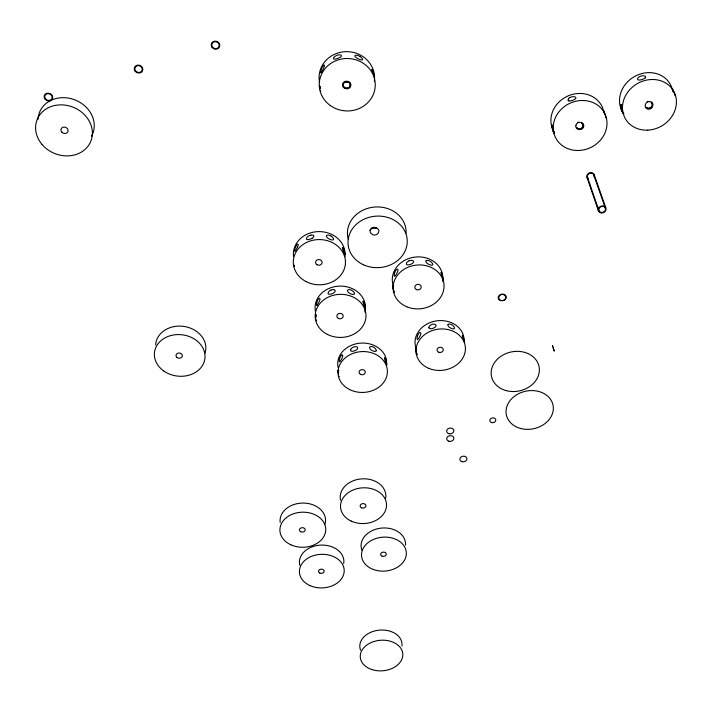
<?xml version="1.0" encoding="UTF-8"?>
<svg xmlns="http://www.w3.org/2000/svg" width="712" height="712" viewBox="0 0 712 712"><rect width="100%" height="100%" fill="white"/><g stroke="black" fill="none" stroke-linecap="round" stroke-linejoin="round"><path stroke-width="1.07" d="M551.996 125.25L552.103 125.552M551.773 125.294L552.236 125.107L551.996 127.101M620.508 104.762L621.033 104.486L620.508 104.762L621.015 104.789L620.49 104.949L620.615 106.622M294.376 266.039L294.181 265.273L294.279 265.754A5.589 0.721 77.4 0 0 294.368 266.119L294.421 266.35M554.096 133.358L552.779 128.854L554.087 133.322M621.434 109.55L622.947 113.306L621.985 109.559A5.901 0.543 79.2 0 0 621.888 109.176L621.718 108.206M553.838 132.414L553.945 133.135L552.85 130.011M320.4 90.362L320.747 91.314M316.448 319.964L316.475 320.525M394.11 292.267L393.816 290.799M553.215 130.981L551.871 126.327M416.662 354.069L416.333 352.805L416.876 354.638M621.176 108.722L620.508 105.581L621.434 105.358L621.621 107.743M296.041 245.916L296.219 245.595A3.943 0.952 -63.5 0 1 297.313 244.314L297.465 244.207A3.978 1.121 -58.4 0 1 298.061 244.207A3.969 1.121 -58.3 0 1 298.221 244.786L298.195 245.008A4.014 1.13 -58.3 0 1 297.999 245.809A3.969 1.121 -58.3 0 1 297.491 247.037M297.491 247.02L297.367 247.26A3.943 0.952 -63.5 0 1 296.664 248.693A4.032 0.979 -63.5 0 1 296.272 249.369L296.076 249.69A4.005 0.801 -68.6 0 1 295.168 251.069L295.071 251.185A3.996 0.632 -73.2 0 1 294.732 251.3L294.652 250.749A3.996 0.632 -73.2 0 1 295.062 248.337L295.16 248.025A4.005 0.801 -68.6 0 1 295.56 246.939A4.023 0.801 -68.6 0 1 296.041 245.916M553.527 132.058C554.719 134.541 552.396 130.456 553.455 129.993M621.496 109.728L622.279 111.437L621.736 108.286M622.608 112.469L622.092 111.232M553.651 129.735L552.788 129.851L552.619 129.255M622.244 109.283L621.371 109.39L621.193 108.794M462.515 335.37L462.595 335.308A3.818 0.534 68.4 0 1 462.996 335.663L464.651 342.534L463.53 339.161A3.818 0.534 68.4 0 1 462.756 336.954A3.836 0.534 68.4 0 1 462.515 335.361M568.399 98.852L568.007 100.356A4.21 1.789 -29.9 0 0 568.577 100.81L569.013 100.917M321.263 72.366L321.148 72.535A4.361 0.605 -72.4 0 1 320.756 72.882L320.64 72.473A4.361 0.605 -72.4 0 1 321.05 70.096L321.157 69.758A4.361 0.739 -67.5 0 1 321.584 68.601A4.379 0.748 -67.5 0 1 322.118 67.444L322.305 67.07A4.281 0.872 -62.3 0 1 323.506 65.495L323.684 65.335M316.893 305.261L317 305.163A3.898 0.872 -68.8 0 0 317.908 303.882L318.104 303.57A3.836 1.032 -63.8 0 0 319.145 301.594L319.296 301.292A3.871 1.202 -58.7 0 0 319.198 298.373L319.047 298.462A3.818 1.023 -63.8 0 0 318.54 298.915A3.898 1.05 -63.8 0 0 317.961 299.663L317.783 299.975A3.898 0.872 -68.8 0 0 316.911 301.986M622.635 112.327L622.617 112.265M552.183 125.855L552.031 125.33M363.102 301.336L363.236 301.283A3.889 0.739 67.8 0 1 363.761 301.71L363.868 301.897M622.573 112.291L622.395 111.321M569.6 97.784L570.606 97.215A4.21 1.824 -17 0 1 572.217 96.743L573.783 96.645A4.165 1.789 -10.5 0 1 575.688 97.384L575.794 97.544A4.228 1.816 -10.5 0 1 574.37 99.564L574.086 99.707A4.147 1.798 -17 0 1 572.653 100.339A4.219 1.824 -17 0 1 571.834 100.579L571.416 100.686A4.316 1.86 -23.5 0 1 568.986 100.917M393.149 288.476L393.22 285.539L393.353 287.176M552.298 126.362L552.201 125.908M581.001 128.863C583.689 128.178 583.724 123.915 581.784 123.203A3.453 3.079 -25.1 0 1 581.829 127.84A3.453 3.079 -25.1 0 1 576.827 127.831L578.909 129.139L580.992 128.872M647.867 101.318L647.074 101.709M341.76 355.048L341.911 354.977A3.783 1.282 -59.2 0 1 342.543 356.801A3.756 1.282 -59.2 0 1 342.072 357.985L341.929 358.278A3.738 1.113 -64.3 0 1 340.915 360.192L340.719 360.486A3.791 0.952 -69.2 0 1 340.087 361.411L339.704 361.767A3.783 0.774 -73.8 0 1 339.33 361.758L339.215 361.126A3.774 0.774 -73.8 0 1 339.562 358.75L339.651 358.43A3.791 0.952 -69.2 0 1 340.496 356.401L340.674 356.16A3.738 1.113 -64.3 0 1 341.76 355.065M315.995 316.733L315.825 314.375L315.79 318.13M311.936 238.342L311.625 238.502A3.943 1.816 -22 0 1 310.227 239.125A4.005 1.842 -22 0 1 309.462 239.339L309.088 239.437A4.085 1.807 -28.5 0 1 307.78 239.624A4.005 1.771 -28.5 0 1 307.068 239.508L306.747 239.357A3.978 1.664 -34.9 0 1 306.427 238.805L306.943 237.416A3.969 1.753 -28.5 0 1 308.421 236.09L309.4 235.538A3.943 1.816 -22 0 1 310.904 235.129M621.549 107.405L622.083 107.227L621.496 107.174L621.976 106.889L621.273 106.035M330.902 290.078L329.95 290.621A3.871 1.833 -28.7 0 0 328.517 291.947L328.045 293.362A3.88 1.744 -35.2 0 0 328.365 293.94L328.686 294.118A3.907 1.851 -28.7 0 0 329.389 294.252A3.987 1.887 -28.7 0 0 330.68 294.101L331.053 294.012A3.845 1.896 -22.2 0 0 333.163 293.202L333.456 293.033A3.934 1.985 -15.5 0 0 333.705 289.633M409.071 260.806L408.118 261.357A3.898 1.869 -27.1 0 0 406.721 262.675L406.338 264.063A3.907 1.798 -33.6 0 0 406.73 264.633L407.077 264.793A3.934 1.887 -27.1 0 0 407.834 264.917A4.014 1.931 -27.1 0 0 409.178 264.748L409.551 264.659A3.871 1.905 -20.5 0 0 411.678 263.832L411.972 263.671A3.961 1.985 -13.8 0 0 411.945 260.352L410.575 260.387A3.871 1.905 -20.5 0 0 409.097 260.832M416.146 349.681L415.612 348.079L416.137 351.862M315.567 314.49L315.701 314.82M348.052 81.488L346.495 81.844M577.832 122.384L578.589 122.144M415.612 348.079L415.942 348.026M338.565 370.952L338.156 370.356L338.672 370.213L338.182 370.267L338.52 374.076M338.298 370.382L338.752 370.267L338.138 370.712L338.316 372.954L338.787 372.954M415.808 348.595L416.369 348.462L415.639 348.328L415.915 350.722L416.395 350.722M622.306 107.93L621.558 107.459M553.349 128.507L552.726 128.605L553.233 128.142L552.61 128.035L553.126 127.804L552.548 127.751L553.019 127.466L552.494 127.475L552.913 127.136L552.165 125.757M310.913 235.102L312.292 235.067A3.978 1.878 -15.5 0 1 313.743 235.975L313.787 236.162A4.032 1.905 -15.5 0 1 311.918 238.36M551.773 125.365L552.459 125.873L551.916 126.3M620.49 104.949L621.087 105.145L620.499 105.385C621.576 104.904 620.579 103.943 621.273 106.017M346.486 81.844L344.768 81.56M320.32 87.273L319.724 87.22L320.222 86.926L319.599 86.09M416.449 353.277L416.965 354.149M316.591 320.284L316.511 320.809M393.665 290.932L394.208 291.769M333.732 289.659L332.379 289.659A3.845 1.896 -22.2 0 0 330.92 290.096M647.297 108.865C652.592 111.152 655.779 101.416 649.38 101.54C645.553 101.335 643.15 107.343 647.288 108.856M622.35 109.621L621.736 109.826L622.074 111.179M552.307 126.38L552.663 128.285M622.422 108.313L621.941 108.144L621.914 109.159A5.474 0.579 79.2 0 1 622.003 109.559L622.03 109.808M553.464 128.881L552.984 128.712L552.966 129.815M416.253 349.556L415.817 348.622M393.433 286.989L392.953 286.865L393.371 289.535M360.005 56.497L360.361 56.746A4.343 1.344 34.1 0 1 362.39 58.891L362.515 59.212A3.231 0.926 39.5 0 1 362.559 59.568L362.55 59.63A4.405 1.362 34.1 0 1 362.408 59.861A4.343 1.344 34.1 0 1 360.388 59.666A4.379 1.451 28.4 0 1 358.848 59.078L357.664 58.482A4.334 1.504 23 0 1 355.795 57.289L355.368 56.907A4.245 1.54 17.5 0 1 354.941 56.337L354.852 55.981A4.308 1.566 17.5 0 1 355.199 55.429L355.591 55.269A4.334 1.504 23 0 1 357.299 55.313L357.664 55.403A4.379 1.451 28.4 0 1 360.005 56.462M331.205 236.162L331.534 236.384A4.005 1.638 34.1 0 1 333.394 238.538L333.501 238.876A2.982 1.139 39.7 0 1 333.528 239.285L333.519 239.365A4.067 1.655 34.1 0 1 333.367 239.668A4.005 1.638 34.1 0 1 331.445 239.819A4.041 1.744 28.3 0 1 330.003 239.365L328.899 238.832A4.014 1.798 22.7 0 1 327.173 237.657L326.327 236.215A3.996 1.851 17 0 1 326.675 235.538L327.048 235.316A4.014 1.798 22.7 0 1 328.668 235.165L329.015 235.227A4.041 1.744 28.3 0 1 331.205 236.108M620.615 106.658L621.416 109.523M553.126 130.723L553.616 132.005M621.888 109.132L622.591 112.158M553.482 131.658L553.731 132.379M416.654 353.926L416.885 354.469M339.241 376.71L339.063 376.256M394.101 292.071L393.665 290.852M603.687 110.663L604.63 114.338M603.821 111.001L605.494 115.664M674.522 93.584L672.849 89.765L673.062 90.78M594.146 174.618L605.85 207.922M593.648 174.769L605.333 208.073M587.534 177.368L598.97 210.761M587.044 177.537L598.454 210.93M552.548 345.534L552.61 345.952M554.159 350.9L553.838 350.001L554.194 350.972M552.619 345.899L552.726 346.352M552.957 347.109L552.761 346.344M553.393 348.551L553.811 349.672M553.705 349.574L553.874 349.993M553.277 348.035L553.509 348.8M553.366 348.346L553.073 347.376M552.592 129.175L552.192 127.804M552.156 127.688L552.005 127.145M674.576 93.753L675.065 95.728M652.53 104.468L651.177 102.51A3.498 3.079 -30.4 0 1 651.088 107.209A3.498 3.079 -30.4 0 1 646.087 107.201C646.772 109.479 653.385 108.553 652.539 104.513M605.592 116.047L605.885 117.854M294.43 266.261L294.181 265.273M294.421 266.368L294.368 266.119A5.18 0.659 77.4 0 1 294.279 265.754M416.449 353.268L416.333 352.752M673.338 92.115L673.178 91.394M320.035 88.582L319.59 86.045M320.035 88.751L319.937 88.261M365.229 306.712L364.482 303.312A3.898 0.552 72.9 0 0 363.868 301.861M344.795 253.134L344.012 249.574A3.978 0.57 72.5 0 0 343.371 248.079L343.255 247.874A4.005 0.756 67.3 0 0 342.695 247.375L342.543 247.393A4.032 0.765 67.3 0 0 343.353 251.176L343.487 251.541A4.014 0.57 72.5 0 0 344.012 253.009L344.875 254.976L344.795 253.152M371.993 69.642A4.405 0.552 67.1 0 0 373.026 72.98L374.574 77.617L372.821 70.194A4.405 0.552 67.1 0 0 371.993 69.642L372.02 69.856M365.238 306.774L365.363 308.688L364.571 306.899A3.898 0.552 72.9 0 1 364.063 305.493L363.93 305.137A3.916 0.748 67.8 0 1 363.102 301.318M384.516 358.243A3.8 0.73 68.2 0 0 385.441 361.509L385.566 361.856A3.791 0.525 73.2 0 0 386.046 363.209L386.767 364.82L385.877 359.48A3.791 0.525 73.2 0 0 385.29 358.109L385.192 357.976A3.8 0.73 68.2 0 0 384.516 358.243L384.542 358.492M319.59 82.601A27.75 26.041 2.3 0 1 345.872 51.664A27.75 26.041 2.3 0 1 374.343 81.106M321.263 72.375A4.361 0.739 -67.5 0 0 322.278 70.666L322.483 70.301A4.379 0.899 -62.3 0 0 322.919 69.545A4.281 0.872 -62.3 0 0 323.64 68.067L323.809 67.747A4.308 1.015 -56.9 0 0 324.334 66.536A4.361 1.023 -57 0 0 324.53 65.762L324.547 65.557A4.308 1.015 -56.9 0 0 324.361 65.112A4.361 1.023 -57 0 0 323.675 65.317M348.284 239.196A29.361 25.623 -4.2 0 1 373.827 207.121A29.361 25.623 -4.2 0 1 406.089 233.1M623.952 113.956A27.563 24.279 -30.8 0 1 636.528 75.508A27.563 24.279 -30.8 0 1 672.644 91.083M645.188 77.937A4.263 1.798 -9.4 0 1 644.235 78.605L643.942 78.756A4.192 1.807 -15.8 0 1 641.69 79.628L641.263 79.744A4.37 1.887 -22.3 0 1 639.688 80.029A4.272 1.851 -22.3 0 1 638.762 80.011L638.299 79.904A4.263 1.833 -28.7 0 1 637.587 79.299L637.801 78.213A4.236 1.833 -22.3 0 1 639.136 76.923L640.133 76.353A4.192 1.807 -15.8 0 1 641.779 75.89L643.381 75.766A4.263 1.798 -9.4 0 1 645.392 76.469L645.517 76.638A4.272 1.807 -9.4 0 1 645.197 77.937M554.301 132.281A27.163 24.306 -25.4 0 1 568.47 95.755A27.163 24.306 -25.4 0 1 603.758 111.642M568.354 98.781A4.316 1.86 -23.5 0 1 569.591 97.686M588.023 178.801A3.836 3.364 -22.7 0 1 587.507 174.378A3.836 3.364 -22.7 0 1 592.322 172.882A3.836 3.364 -22.7 0 1 594.146 176.905M587.809 177.858A3.32 2.91 -22.7 0 1 589.616 173.328A3.32 2.91 -22.7 0 1 593.852 175.633M38.021 119.394A28.676 24.742 22.6 0 1 72.855 99.164A28.676 24.742 22.6 0 1 91.528 136.259M360.575 650.225A21.155 15.263 -4.6 0 1 379.096 630.164A21.155 15.263 -4.6 0 1 401.924 646.042M393.166 285.263A25.32 21.832 -6.9 0 1 416.102 256.97A25.32 21.832 -6.9 0 1 442.535 281.302M394.617 272.945A3.934 1.032 -68.2 0 1 395.516 270.863L395.703 270.596A3.88 1.175 -63.1 0 1 396.887 269.367L397.056 269.261A3.916 1.335 -57.8 0 1 397.75 269.287A3.907 1.335 -57.8 0 1 397.99 269.875L397.99 270.106A3.952 1.353 -57.8 0 1 397.848 270.907A3.907 1.335 -57.8 0 1 397.394 272.118L397.252 272.411A3.88 1.175 -63.1 0 1 396.183 274.405L395.979 274.725A3.934 1.032 -68.2 0 1 394.964 276.06L394.849 276.158A3.925 0.872 -73 0 1 394.404 276.247L394.234 275.678A3.925 0.872 -73 0 1 394.537 273.283M415.826 347.474A24.582 20.577 -7.9 0 1 437.141 320.8A24.582 20.577 -7.9 0 1 464.002 341.538M293.504 256.302A25.855 22.499 0.8 0 1 319.385 231.596A25.855 22.499 0.8 0 1 344.911 256.747M315.532 311.874A25.187 21.431 -1.4 0 1 340.496 286.099A25.187 21.431 -1.4 0 1 364.829 311.981M354.389 293.291A2.893 1.157 40.4 0 1 354.425 293.709L354.416 293.789A3.952 1.691 34.7 0 1 354.273 294.118A3.889 1.673 34.7 0 1 352.431 294.359A3.934 1.789 28.9 0 1 351.043 293.94L349.966 293.424A3.898 1.851 23.3 0 1 348.275 292.258L347.429 290.79A3.889 1.905 17.5 0 1 347.75 290.087L348.097 289.837A3.907 1.851 23.3 0 1 349.663 289.651L349.993 289.695A3.934 1.78 28.9 0 1 352.137 290.585L352.44 290.799A3.889 1.673 34.7 0 1 354.273 292.935M316.893 305.261A3.889 0.703 -73.5 0 1 316.546 305.315L316.44 304.727A3.889 0.703 -73.5 0 1 316.822 302.324M338.129 367.597A24.502 20.337 -3.1 0 1 361.5 343.077A24.502 20.337 -3.1 0 1 386.474 365.639M155.634 344.937A25.178 20.684 7.2 0 1 184.453 326.505A25.178 20.684 7.2 0 1 205.038 353.054M280.154 522.403A22.757 17.488 -1.2 0 1 304.113 503.081A22.757 17.488 -1.2 0 1 325.064 523.996M299.805 565.319A22.241 16.75 -2.2 0 1 320.934 545.089A22.241 16.75 -2.2 0 1 343.709 563.521M361.847 550.1A22.277 16.937 -4.6 0 1 380.929 528.144A22.277 16.937 -4.6 0 1 405.52 545.045M340.532 500.233A22.855 17.8 -3.6 0 1 362.666 478.82A22.855 17.8 -3.6 0 1 385.655 498.534M428.927 327.395L428.944 327.823A3.791 1.887 -33.9 0 0 429.345 328.419L429.692 328.606A3.818 1.976 -27.3 0 0 430.44 328.748A3.898 2.011 -27.3 0 0 431.748 328.624L432.122 328.543A3.818 2.02 -20.5 0 0 432.86 328.339A3.756 1.994 -20.5 0 0 434.178 327.743L434.462 327.582A3.845 2.065 -13.6 0 0 435.433 326.861A3.854 2.074 -13.7 0 0 435.984 325.971A3.845 2.065 -13.6 0 0 436.011 325.331L435.94 325.135A3.783 2.038 -13.6 0 0 434.391 324.156L433.021 324.147A3.756 1.994 -20.5 0 0 431.579 324.565L430.635 325.081A3.818 1.976 -27.3 0 0 429.3 326.381L428.927 327.395M342.597 84.39C341.751 89.258 349.752 90.593 350.776 85.912C352.164 80.759 343.317 79.192 342.597 84.39M376.248 350.571L376.239 350.651A3.836 1.727 35.6 0 1 376.114 350.998A3.783 1.7 35.6 0 1 374.361 351.327A3.818 1.824 29.7 0 1 373.017 350.954L371.976 350.455A3.791 1.896 24 0 1 370.32 349.298L369.466 347.803A3.783 1.958 18.2 0 1 369.759 347.064L370.098 346.806A3.791 1.896 24 0 1 371.593 346.557L371.913 346.602A3.818 1.824 29.7 0 1 373.978 347.376L374.29 347.643A3.783 1.7 35.6 0 1 376.087 349.779L376.203 350.135A2.812 1.175 41.2 0 1 376.248 350.571M343.157 84.425C342.312 89.196 350.58 89.703 350.34 84.853C350.242 80.848 343.754 80.527 343.157 84.425M370.035 230.555L370.382 232.771L372.501 234.631A4.147 3.622 -4 0 0 377.413 233.919C382.94 228.775 371.326 223.888 370.035 230.546M350.633 349.921L350.624 350.349A3.774 1.824 -35.5 0 0 350.954 350.963L351.274 351.158A3.8 1.931 -29 0 0 351.968 351.319A3.88 1.967 -29 0 0 353.241 351.203L353.597 351.123A3.747 1.967 -22.3 0 0 355.653 350.322L355.938 350.162A3.827 2.056 -15.6 0 0 356.935 349.441A3.836 2.065 -15.6 0 0 357.549 348.533A3.827 2.056 -15.6 0 0 357.62 347.883L357.575 347.687A3.774 2.029 -15.6 0 0 356.133 346.682L354.798 346.664A3.747 1.967 -22.3 0 0 353.383 347.073L352.431 347.59A3.8 1.931 -29 0 0 351.06 348.889L350.633 349.921M575.883 125.41C574.646 130.794 583.769 130.955 583.787 125.81C583.929 121.147 576.667 121.254 575.883 125.41M333.492 58.233L333.465 58.589A4.281 1.468 -33.2 0 0 333.83 59.016L334.186 59.114A4.308 1.549 -26.9 0 0 334.969 59.123A4.405 1.584 -26.9 0 0 336.393 58.82L336.803 58.704A4.308 1.611 -20.5 0 0 337.63 58.455A4.245 1.584 -20.5 0 0 339.126 57.806L339.455 57.645A4.325 1.655 -14 0 0 340.612 56.978A4.343 1.664 -14.1 0 0 341.306 56.203A4.334 1.655 -14 0 0 341.404 55.669L341.351 55.518A4.272 1.629 -14 0 0 339.731 54.815L338.236 54.94A4.245 1.584 -20.5 0 0 336.634 55.447L335.557 56.017A4.308 1.549 -26.9 0 0 333.99 57.298L333.492 58.233M417.41 336.171L417.357 336.402A3.809 0.943 -73.4 0 0 417.081 338.752L417.268 339.375A3.809 0.943 -73.4 0 0 417.73 339.357L418.158 338.992A3.818 1.113 -68.7 0 0 418.852 338.049L419.048 337.755A3.845 1.282 -63.6 0 0 419.448 337.123A3.756 1.255 -63.6 0 0 420.089 335.824L420.231 335.521A3.791 1.415 -58.3 0 0 420.667 334.346A3.836 1.433 -58.3 0 0 420.792 333.528L420.792 333.296A3.791 1.415 -58.3 0 0 419.831 332.575L419.662 332.646A3.756 1.255 -63.6 0 0 418.505 333.795L418.309 334.088A3.836 1.121 -68.7 0 0 417.828 335.076A3.818 1.113 -68.7 0 0 417.428 336.046L417.41 336.171M371.611 228.837L373.506 227.831L376.159 228.08A4.147 3.622 -4 0 0 372.892 228.08L371.575 228.872M448.186 324.414L448.044 324.556A3.791 1.869 19.7 0 0 447.821 325.277L448.774 326.755A3.8 1.789 25.4 0 0 450.465 327.912L451.497 328.41A3.836 1.7 30.9 0 0 452.814 328.802A3.791 1.566 36.6 0 0 454.443 328.508A3.854 1.584 36.6 0 0 454.532 328.179L454.532 328.09A2.821 1.059 42.1 0 0 454.452 327.662L454.318 327.315A3.791 1.566 36.6 0 0 452.44 325.179L452.129 324.966A3.836 1.7 30.9 0 0 450.073 324.067L449.779 324.085A3.809 1.789 25.4 0 0 448.355 324.298L448.186 324.414M393.184 286.411L393.665 286.108L393.042 286.135L393.567 285.93L393.184 285.557L393.184 286.411M441.128 272.287L441.084 272.322A3.943 0.534 68 0 0 442.081 276.096L443.3 279.763L441.636 272.776A3.916 0.534 68 0 0 441.182 272.287L441.128 272.287M426.203 260.69L426.061 260.815A3.907 1.807 19 0 0 425.803 261.5L426.755 262.95A3.925 1.736 24.6 0 0 428.49 264.116L429.558 264.633A3.952 1.655 30.1 0 0 430.929 265.069A3.916 1.522 35.8 0 0 432.647 264.882A3.969 1.549 35.8 0 0 432.745 264.579L432.745 264.49A2.91 1.032 41.3 0 0 432.682 264.072L432.54 263.734A3.916 1.522 35.8 0 0 430.627 261.589L430.306 261.375A3.952 1.655 30.1 0 0 428.179 260.414L427.868 260.423A3.925 1.736 24.6 0 0 426.39 260.565L426.203 260.69M330.306 105.536A28.008 26.219 2 0 0 375.037 88.137A28.008 26.219 2 0 0 336.411 60.502A28.008 26.219 2 0 0 330.306 105.536M344.679 87.692A3.524 3.302 2.1 0 0 350.179 85.235A3.524 3.302 2.1 0 0 345.133 81.996A3.524 3.302 2.1 0 0 344.679 87.692M363.432 264.766A29.655 25.774 -4.3 0 0 407.255 240.718A29.655 25.774 -4.3 0 0 362.212 220.133A29.655 25.774 -4.3 0 0 363.432 264.766M647.84 130.127A27.812 24.43 -30.4 0 0 673.579 91.002A27.812 24.43 -30.4 0 0 626.916 93.352A27.812 24.43 -30.4 0 0 647.84 130.127M576.489 150.472A27.412 24.457 -25.1 0 0 605.004 114.027A27.412 24.457 -25.1 0 0 558.84 111.971A27.412 24.457 -25.1 0 0 576.489 150.472M601.079 212.888A3.996 3.444 -21.7 0 0 605.948 208.215A3.996 3.444 -21.7 0 0 599.415 207.156A3.996 3.444 -21.7 0 0 601.079 212.888M601.24 212.416A3.453 2.982 -21.7 0 0 605.431 208.358A3.453 2.982 -21.7 0 0 599.771 207.468A3.453 2.982 -21.7 0 0 601.24 212.416M212.14 47.508A4.334 3.987 21.9 0 0 219.474 46.841A4.334 3.987 21.9 0 0 214.828 41.145A4.334 3.987 21.9 0 0 212.14 47.508M212.488 47.063A3.747 3.453 21.9 0 0 218.869 46.743A3.747 3.453 21.9 0 0 215.069 41.67A3.747 3.453 21.9 0 0 212.488 47.063M135.084 71.147A4.361 3.898 24 0 0 142.471 70.96A4.361 3.898 24 0 0 138.075 65.086A4.361 3.898 24 0 0 135.084 71.147M135.609 70.933A3.774 3.373 24 0 0 141.973 70.613A3.774 3.373 24 0 0 138.03 65.62A3.774 3.373 24 0 0 135.609 70.933M45.372 98.621A3.809 3.284 25.2 0 0 51.798 98.852A3.809 3.284 25.2 0 0 48.167 93.664A3.809 3.284 25.2 0 0 45.372 98.621M44.883 98.861A4.405 3.791 25.2 0 0 52.314 99.155A4.405 3.791 25.2 0 0 48.14 93.147A4.405 3.791 25.2 0 0 44.883 98.861M42.266 144.696A28.943 24.911 22.2 0 0 90.7 141.528A28.943 24.911 22.2 0 0 58.989 104.922A28.943 24.911 22.2 0 0 42.266 144.696M61.704 131.996A3.64 3.133 22.2 0 0 67.836 131.791A3.64 3.133 22.2 0 0 64.018 127.074A3.64 3.133 22.2 0 0 61.704 131.996M371.682 669.494A21.316 15.299 -4.6 0 0 402.805 654.052A21.316 15.299 -4.6 0 0 370.133 643.034A21.316 15.299 -4.6 0 0 371.682 669.494M500.509 300.589A3.774 3.195 -9.2 0 0 505.662 296.948A3.774 3.195 -9.2 0 0 499.628 295.115A3.774 3.195 -9.2 0 0 500.509 300.589M501.248 300.491A3.774 3.204 -12.4 0 0 506.223 296.593A3.774 3.204 -12.4 0 0 500.109 295.053A3.774 3.204 -12.4 0 0 501.248 300.491M520.543 428.446A23.843 19.171 -11.9 0 0 553.153 405.822A23.843 19.171 -11.9 0 0 515.354 395.632A23.843 19.171 -11.9 0 0 520.543 428.446M406.819 306.792A25.543 21.938 -6.9 0 0 444.03 285.138A25.543 21.938 -6.9 0 0 404.843 268.825A25.543 21.938 -6.9 0 0 406.819 306.792M416.698 289.677A3.213 2.759 -6.8 0 0 421.219 286.749A3.213 2.759 -6.8 0 0 416.155 284.925A3.213 2.759 -6.8 0 0 416.698 289.677M429.131 368.496A24.795 20.675 -7.9 0 0 465.408 347.91A24.795 20.675 -7.9 0 0 427.565 332.673A24.795 20.675 -7.9 0 0 429.131 368.496M438.868 352.298A3.124 2.599 -7.8 0 0 443.273 349.512A3.124 2.599 -7.8 0 0 438.387 347.812A3.124 2.599 -7.8 0 0 438.868 352.298M305.955 281.525A26.086 22.615 0.7 0 0 345.462 262.648A26.086 22.615 0.7 0 0 306.747 242.356A26.086 22.615 0.7 0 0 305.955 281.525M317.018 264.748A3.284 2.848 0.7 0 0 322.118 262.577A3.284 2.848 0.7 0 0 317.383 259.827A3.284 2.848 0.7 0 0 317.018 264.748M327.315 334.355A25.401 21.538 -1.5 0 0 365.968 316.244A25.401 21.538 -1.5 0 0 328.428 297.055A25.401 21.538 -1.5 0 0 327.315 334.355M338.245 318.335A3.195 2.714 -1.5 0 0 343.228 316.253A3.195 2.714 -1.5 0 0 338.645 313.645A3.195 2.714 -1.5 0 0 338.245 318.335M349.654 389.58A24.706 20.425 -3.2 0 0 387.39 372.251A24.706 20.425 -3.2 0 0 351.078 354.175A24.706 20.425 -3.2 0 0 349.654 389.58M360.414 374.334A3.115 2.572 -3.2 0 0 365.283 372.332A3.115 2.572 -3.2 0 0 360.851 369.884A3.115 2.572 -3.2 0 0 360.414 374.334M163.769 370.988A25.392 20.782 7 0 0 204.727 359.676A25.392 20.782 7 0 0 170.604 335.619A25.392 20.782 7 0 0 163.769 370.988M177.065 357.486A3.195 2.617 7 0 0 182.308 356.267A3.195 2.617 7 0 0 178.178 353.081A3.195 2.617 7 0 0 177.065 357.486M290.941 544.84A22.935 17.542 -1.3 0 0 325.749 529.888A22.935 17.542 -1.3 0 0 291.778 514.456A22.935 17.542 -1.3 0 0 290.941 544.84M300.767 531.739A2.884 2.207 -1.3 0 0 305.226 529.968A2.884 2.207 -1.3 0 0 301.034 527.921A2.884 2.207 -1.3 0 0 300.767 531.739M310.067 585.638A22.41 16.803 -2.3 0 0 344.199 571.193A22.41 16.803 -2.3 0 0 311.153 556.517A22.41 16.803 -2.3 0 0 310.067 585.638M319.777 573.044A2.821 2.118 -2.3 0 0 324.147 571.336A2.821 2.118 -2.3 0 0 320.071 569.386A2.821 2.118 -2.3 0 0 319.777 573.044M373.64 569.582A22.446 16.981 -4.6 0 0 406.321 552.557A22.446 16.981 -4.6 0 0 371.842 540.212A22.446 16.981 -4.6 0 0 373.64 569.582M382.086 556.179A2.83 2.136 -4.6 0 0 386.278 554.123A2.83 2.136 -4.6 0 0 382.006 552.467A2.83 2.136 -4.6 0 0 382.086 556.179M351.149 521.068A23.033 17.862 -3.7 0 0 386.518 505.876A23.033 17.862 -3.7 0 0 352.903 490.087A23.033 17.862 -3.7 0 0 351.149 521.068M361.643 507.843A2.901 2.252 -3.7 0 0 365.932 505.698A2.901 2.252 -3.7 0 0 361.527 503.945A2.901 2.252 -3.7 0 0 361.643 507.843M505.743 390.496A24.279 19.909 -11.8 0 0 539.207 367.49A24.279 19.909 -11.8 0 0 500.83 356.347A24.279 19.909 -11.8 0 0 505.743 390.496M461.928 461.652A3.56 2.812 -8.2 0 0 466.947 458.564A3.56 2.812 -8.2 0 0 461.376 456.801A3.56 2.812 -8.2 0 0 461.928 461.652M448.8 441.218A3.596 2.875 -7.7 0 0 453.864 438.076A3.596 2.875 -7.7 0 0 448.213 436.269A3.596 2.875 -7.7 0 0 448.8 441.218M448.747 433.644A3.613 2.901 -7.8 0 0 453.82 430.475A3.613 2.901 -7.8 0 0 448.16 428.66A3.613 2.901 -7.8 0 0 448.747 433.644M491.689 422.59A2.99 2.403 -10 0 0 495.748 419.768A2.99 2.403 -10 0 0 490.969 418.496A2.99 2.403 -10 0 0 491.689 422.59"/></g></svg>
